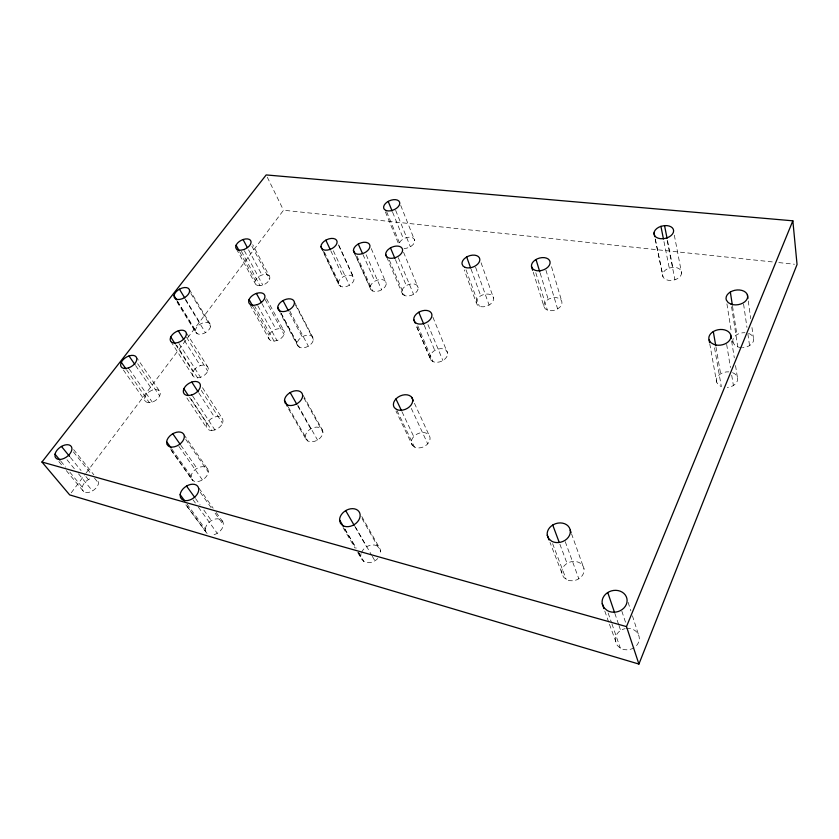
<?xml version="1.0" encoding="UTF-8"?>
<svg xmlns="http://www.w3.org/2000/svg" width="839" height="839" viewBox="0 0 839 839"><rect width="100%" height="100%" fill="white"/><g stroke="black" fill="none" stroke-linecap="round" stroke-linejoin="round"><path stroke-width="0.63" stroke-dasharray="4.2 3.15" d="M71.242 492.797L85.389 473.962M86.176 472.913L283.509 210.232L773.589 262.041M241.454 251.354L260.006 285.669L262.806 285.082A8.075 4.824 -27.4 0 0 269.151 275.716L252.728 244.694M274.049 341.127L277.027 340.54A8.547 5.391 -28.1 0 0 283.645 330.283A8.547 5.391 -28.1 0 0 270.504 332.863A8.547 5.391 -28.1 0 0 274.049 341.127L254.794 306.392M669.27 268.06L672.794 267.368A9.638 6.408 -12 0 1 680.597 275.863A9.638 6.408 -12 0 1 664.845 278.947A9.638 6.408 -12 0 1 669.27 268.06L663.701 240.248M197.574 377.854L200.5 377.298A8.631 5.37 -31.1 0 0 207.632 366.769A8.631 5.37 -31.1 0 0 194.69 369.244A8.631 5.37 -31.1 0 0 197.574 377.854L176.662 345.228M126.521 369.705L149.352 402.647L152.247 402.101A8.726 5.359 -32.9 0 0 159.725 391.373L136.988 358.096M211.785 430.48L214.878 429.925A9.103 5.936 -32.3 0 0 222.283 418.493A9.103 5.936 -32.3 0 0 208.628 420.937A9.103 5.936 -32.3 0 0 211.785 430.48L190.191 397.707M778.802 262.586L794.439 264.243M741.435 347.566A10.519 7.373 -7.9 0 1 737.754 346.843L734.849 345.165L733.034 342.574L732.636 339.994M543.924 306.424A9.292 6.282 -17.1 0 1 554.107 297.583A9.292 6.282 -17.1 0 1 561.281 305.281A9.292 6.282 -17.1 0 1 547.385 310.136L545.119 308.7L543.924 306.424L533.048 271.584M476.258 302.648A8.977 5.967 -20 0 1 486.4 294.07A8.977 5.967 -20 0 1 492.787 301.516A8.977 5.967 -20 0 1 479.342 306.245L477.276 304.851L476.258 302.648L464.229 269.917M402.531 294.195L404.388 295.517A8.621 5.548 -22.9 0 0 417.245 290.955A8.621 5.548 -22.9 0 0 411.718 283.865A8.621 5.548 -22.9 0 0 401.713 292.098L402.531 294.195L386.485 256.535M370.911 289.686L372.673 290.986A8.474 5.37 -23.9 0 0 385.29 286.487A8.474 5.37 -23.9 0 0 380.119 279.555A8.474 5.37 -23.9 0 0 370.177 287.63L370.911 289.686L354.687 253.682M339.008 285.145L340.676 286.403A8.338 5.191 -24.9 0 0 353.051 281.977A8.338 5.191 -24.9 0 0 348.227 275.202A8.338 5.191 -24.9 0 0 338.348 283.131L339.008 285.145L322.134 249.665M430.921 360.088L432.955 361.63A9.219 6.345 -22.6 0 0 446.736 356.837A9.219 6.345 -22.6 0 0 440.58 348.667A9.219 6.345 -22.6 0 0 429.988 357.697L430.921 360.088L416.207 325.532L429.988 357.697M297.719 345.815L299.376 347.241A8.684 5.59 -27.4 0 0 312.181 342.711A8.684 5.59 -27.4 0 0 307.514 335.16A8.684 5.59 -27.4 0 0 297.121 343.602L297.719 345.815L280.729 314.132M412.306 445.205L414.424 447.03A9.795 7.163 -25.2 0 0 429.558 440.989A9.795 7.163 -25.2 0 0 420.15 432.882A9.795 7.163 -25.2 0 0 412.306 445.205L396.018 411.141M561.868 573.415A11.327 9.512 -17.5 0 1 574.296 561.417A11.327 9.512 -17.5 0 1 583.304 573.813A11.327 9.512 -17.5 0 1 566.22 579.403L563.399 576.959L549.996 542.393M633.959 647.75A12.082 10.687 -11.2 0 1 620.357 648.159L617.221 645.39L609.051 623.199M195.781 332.37L197.165 333.702A8.285 4.992 -29.9 0 0 209.215 329.391A8.285 4.992 -29.9 0 0 205.607 322.333A8.285 4.992 -29.9 0 0 195.424 330.293L195.781 332.37L175.026 298.768M305.952 439.196L307.766 440.936A9.439 6.555 -29.6 0 0 321.673 436.133A9.439 6.555 -29.6 0 0 316.534 427.093A9.439 6.555 -29.6 0 0 305.291 436.574L305.952 439.196L286.424 405.268M357.697 552.492L361.682 559.246L363.832 561.459A10.55 8.159 -31.9 0 0 377.959 558.313M191.491 478.901L193.054 480.705A9.491 6.345 -34.4 0 0 206.709 475.996A9.491 6.345 -34.4 0 0 202.65 466.673A9.491 6.345 -34.4 0 0 191.093 476.206L191.491 478.901L169.95 448.582M185.88 504.889L207.432 533.961L186.027 504.805M58.856 461.576L62.17 465.582M66.312 470.595L83.711 491.644A9.365 5.863 -36.9 0 0 93.947 489.945A9.365 5.863 -36.9 0 0 98.436 480.59M60.796 461.177L65.746 467.187M69.878 472.2L82.274 487.228L82.4 489.871L83.711 491.644M67.005 459.741L75.227 469.798M78.509 473.825L92.479 490.92M70.434 457.475L81.047 470.543M85.945 476.573L88.399 479.593M73.433 451.938L91.304 474.129M94.545 478.167L98.614 483.212M73.622 449.589L93.874 474.811M187.003 503.998L205.314 529L205.765 531.947M193.085 499.866L195.351 503.001M198.382 507.176L217.28 533.3M195.571 498.597L200.091 504.868M203.856 510.102L211.386 520.558M199.021 488.246L213.179 508.193M216.158 512.388L222.859 521.837M170.768 449.326L193.054 480.705M200.217 492.252L211.407 507.994M215.141 513.237L223.352 524.774M171.817 449.012L191.093 476.206M123.406 369.999L145.095 400.874M178.875 446.338L202.409 479.939M180.846 445.299L196.955 468.382M129.196 368.992L152.247 402.101M185.755 439.384L208.261 472.032M183.909 434.592L207.831 469.358M135.614 365.563L152.53 390.135M137.648 363.707L159.683 395.84M186.898 398.001L207.118 428.53M189.635 397.466L206.897 423.643M192.634 396.018L214.878 429.925M709.763 343.78L716.6 382.102L718.404 384.86L721.341 386.653L714.188 345.741M198.874 392.998L214.49 417.067M170.81 341.442L193.18 376.176M201.276 390.366L222.503 423.286M175.624 344.598L193.033 371.74M202.493 387.681L222.22 418.409M178.969 343.539L200.5 377.298M184.465 340.592L200.28 365.626M186.531 337.278L207.789 371.121M186.405 332.852L207.579 366.695M177.386 301.033L195.424 330.293M177.092 301.159L197.165 333.702M185.377 298.967L200.584 323.927M185.534 300.005L205.429 332.663M189.236 289.308L210.19 324.179M190.904 293.545L210.579 326.245M344.892 528.99L356.156 548.119M358.809 552.618L361.682 559.246M344.63 528.853L355.883 547.972M358.536 552.471L363.832 561.459M343.109 527.762L355.044 548.003M355.379 526.976L371.656 555.198M372.306 556.32L374.918 560.84M354.824 526.452L366.57 546.797M288.249 406.988L307.766 440.936M361.808 516.541L379.731 548.318M362.081 518.649L380.675 551.548M297.625 404.838L317.53 440.045M297.876 406.16L310.713 428.844M250.085 304.903L269.424 339.575M303.246 395.463L322.228 429.631M303.928 398.074L322.931 432.242M253.43 307.336L268.973 335.285M257.835 305.774L277.027 340.54M261.904 303.508L276.01 329.276M239.828 252.004L255.297 280.52M265.176 299.617L284.096 334.478M236.441 248.984L255.675 284.369M266.55 298.736L283.582 330.209M244.327 250.735L262.806 285.082M248.554 249.833L261.988 274.972M281.18 313.272L299.376 347.241M280.761 313.062L297.121 343.602M251.889 246.205L269.529 279.481M289.581 313.041L302.145 336.838M289.77 310.954L308.343 346.182M294.416 301.883L312.727 337.163M295.611 305.218L313.356 339.365M267.295 177.207L283.509 210.232M323.183 251.218L338.348 283.131M397.057 410.596L414.424 447.03M324.389 252.078L340.676 286.403M402.059 411.886L413.742 436.595M330.828 250.819L343.036 276.849M333.335 250.788L349.412 285.229M411.32 408.415L427.722 443.852M338.62 244.81L353.397 276.901M338.757 245.607L354.089 278.905M414.445 403.265L429.075 435.221M356.984 256.115L372.673 290.986M356.051 256.294L370.177 287.63M362.941 254.5L374.813 281.233M366.171 254.804L381.64 289.801M371.258 248.617L386.265 283.341M389.359 260.184L404.388 295.517M417.759 325.857L432.955 361.63M395.431 259.66L406.307 285.575M424.272 325.375L434.78 350.44M427.942 324.63L442.877 360.539M398.294 257.688L413.585 294.332M385.363 211.816L398.808 244.411M403.569 252.245L418.158 287.746M386.653 211.764L400.077 244.38M432.934 317.247L447.638 353.229M392.631 212.277L403.433 238.842M395.672 210.379L410.365 246.75M400.738 205.44L414.76 240.636M552.618 543.63L566.22 579.403M559.896 544.228L567.059 563.42M466.012 269.833L479.342 306.245M565.245 541.679L578.837 578.784M471.067 269.12L480.726 295.831M571.527 533.772L583.986 568.674M475.598 267.263L489.095 305.039M604.793 611.054L608.632 621.982M481.093 262.775L493.542 298.16M608.149 613.005L611.516 622.706M611.935 623.912L620.357 648.159M614.83 613.319L618.574 624.321M618.983 625.548L620.65 630.446M621.856 611.232L625.894 623.408M628.096 602.308L630.855 610.886M632.428 615.795L639.119 636.633M535.796 272.759L547.385 310.136M540.211 273.22L548.234 299.387M545.937 270.137L557.61 308.909M551.517 266.739L561.889 301.82M655.322 239.199L662.632 274.5M655.186 239.031L663.009 276.87M667.55 240.793L672.794 267.368M667.183 240.499L674.944 279.775M674.325 235.161L681.614 273.262M715.961 346.937L720.628 373.827M726.658 344.409L730.444 367.524M731.713 375.232L733.391 385.5M731.639 341.106L734.303 357.844M735.53 365.563L737.376 377.151M726.92 303.865L731.409 332.254M732.531 306.245L736.904 334.688M731.566 306.791L737.754 346.843M743.585 304.075L746.951 327.43M747.885 333.922L749.563 345.595M748.262 301.033L750.727 318.694M751.964 327.535L753.38 337.624M149.352 402.647A8.726 5.359 -32.9 0 1 146.877 393.795A8.726 5.359 -32.9 0 1 159.725 391.373M82.274 487.228A9.365 5.863 -36.9 0 1 91.734 478.22M260.006 285.669A8.075 4.824 -27.4 0 1 256.776 278.307A8.075 4.824 -27.4 0 1 269.151 275.716M205.314 529A9.984 6.953 -36.1 0 1 215.057 519.068A9.984 6.953 -36.1 0 1 223.342 524.847A9.984 6.953 -36.1 0 1 213.62 534.789M399.532 242.66A8.254 5.086 -22.4 0 1 409.705 237.143A8.254 5.086 -22.4 0 1 414.246 242.932A8.254 5.086 -22.4 0 1 404.083 248.449M361.536 552.398A10.55 8.159 -31.9 0 1 374.456 545.035A10.55 8.159 -31.9 0 1 379.973 555.156M360.791 555.995A10.55 8.159 -31.9 0 1 361.106 553.593M732.562 372.652A10.729 7.761 -7.9 0 1 737.313 381.011A10.729 7.761 -7.9 0 1 727.277 387.45M716.6 382.102A10.729 7.761 -7.9 0 1 728.829 371.866M748.598 333.419A10.519 7.373 -7.9 0 1 753.212 341.662A10.519 7.373 -7.9 0 1 742.494 347.577M733.034 342.574A10.519 7.373 -7.9 0 1 744.927 332.716M626.345 628.453A12.082 10.687 -11.2 0 1 638.238 634.19A12.082 10.687 -11.2 0 1 635.731 646.397M615.438 641.426A12.082 10.687 -11.2 0 1 625.149 628.642"/><path stroke-width="1.26" d="M638.919 664.069L797.05 264.516L792.845 220.814L266.183 174.932L41.95 462.016L69.668 494.895L638.919 664.069L626.492 626.607L792.845 220.814M660.922 226.341L664.551 225.607A9.963 6.376 -12.7 0 1 672.542 233.976A9.963 6.376 -12.7 0 1 656.276 237.301A9.963 6.376 -12.7 0 1 660.922 226.341L663.45 238.989M41.95 462.016L626.492 626.607M55.017 454.161L55.091 456.804L56.381 458.566A9.68 5.821 -36.2 0 0 69.899 453.826A9.68 5.821 -36.2 0 0 67.068 444.691A9.68 5.821 -36.2 0 0 55.017 454.161L59.968 460.171M61.457 446.421L69.616 456.468M180.133 494.632L180.521 497.6L182.199 499.604A10.341 6.943 -35.3 0 0 197.008 494.507A10.341 6.943 -35.3 0 0 192.718 484.208A10.341 6.943 -35.3 0 0 180.133 494.632L184.706 500.883M186.531 486.054L194.816 497.548M166.625 441.692L166.971 444.397L168.545 446.191A9.816 6.313 -33.8 0 0 182.629 441.272A9.816 6.313 -33.8 0 0 178.665 431.959A9.816 6.313 -33.8 0 0 166.625 441.692L171.072 447.974M121.309 362.249L125.777 368.636M172.792 433.753L180.112 444.251M128.996 355.956L134.88 364.504M709.081 339.942L710.937 342.69L713.968 344.462A11.127 7.792 -9 0 0 730.423 338.841A11.127 7.792 -9 0 0 720.302 329.486A11.127 7.792 -9 0 0 709.081 339.942L709.532 342.501M183.877 388.74L188.198 395.284M191.774 382.06L198.161 391.907M170.747 337.005L174.932 343.518M178.277 330.797L183.783 339.501M174.04 295.622L174.355 297.688L175.75 298.988A8.537 4.929 -29.6 0 0 188.135 294.51A8.537 4.929 -29.6 0 0 184.601 287.536A8.537 4.929 -29.6 0 0 174.04 295.622L176.714 299.953M179.431 289.203L184.716 297.887M339.585 519.991L340.456 523.263L342.637 525.487A10.959 8.201 -31.2 0 0 358.809 520.033A10.959 8.201 -31.2 0 0 352.485 508.654A10.959 8.201 -31.2 0 0 339.585 519.991L343.56 526.745M345.689 510.626L354.173 525.319M284.484 400.381L285.113 403.003L286.948 404.734A9.764 6.534 -29.2 0 0 301.306 399.721A9.764 6.534 -29.2 0 0 296.188 390.712A9.764 6.534 -29.2 0 0 284.484 400.381L287.735 406.034M290.179 392.547L296.597 403.895M249.078 299.513L252.812 306.225M256.388 293.419L261.296 302.386M236.126 245.166L239.209 250.861M531.496 266.603L532.713 268.858L535.03 270.273A9.596 6.251 -17.5 0 0 549.377 265.208A9.596 6.251 -17.5 0 0 542.067 257.615A9.596 6.251 -17.5 0 0 531.496 266.603L532.66 270.336M243.058 239.545L247.327 247.547M277.73 307.399L278.296 309.612L279.974 311.017A8.956 5.537 -27.2 0 0 293.168 306.298A8.956 5.537 -27.2 0 0 288.522 298.831A8.956 5.537 -27.2 0 0 277.73 307.399L280.153 311.93M282.995 300.582L288.385 310.776M320.938 246.488L321.578 248.48L323.267 249.718A8.589 5.128 -24.9 0 0 335.999 245.124A8.589 5.128 -24.9 0 0 331.174 238.444A8.589 5.128 -24.9 0 0 320.938 246.488L322.616 250.032M395.945 398.945L401.503 410.711M325.836 240.164L330.272 249.634M411.739 397.35L413.365 400.895M602.245 603.765L604.059 607.793L607.3 610.582A12.606 10.855 -13.1 0 0 626.314 604.447A12.606 10.855 -13.1 0 0 615.826 590.331A12.606 10.855 -13.1 0 0 602.245 603.765L603.944 608.621M353.439 250.494L354.163 252.529L355.935 253.787A8.736 5.317 -23.9 0 0 368.929 249.12A8.736 5.317 -23.9 0 0 363.738 242.293A8.736 5.317 -23.9 0 0 353.439 250.494L355.002 253.976M358.284 244.034L362.417 253.336M547.259 535.23L548.811 538.806L551.705 541.249A11.798 9.607 -18.2 0 0 569.482 535.387A11.798 9.607 -18.2 0 0 560.263 522.917A11.798 9.607 -18.2 0 0 547.259 535.23L549.084 540.001M413.753 319.575L414.686 321.956L416.752 323.476A9.523 6.313 -22.7 0 0 430.973 318.463A9.523 6.313 -22.7 0 0 424.754 310.388A9.523 6.313 -22.7 0 0 413.753 319.575L415.274 323.141M385.678 254.458L386.485 256.535L388.363 257.825A8.893 5.495 -22.9 0 0 401.608 253.084A8.893 5.495 -22.9 0 0 396.05 246.1A8.893 5.495 -22.9 0 0 385.678 254.458L386.674 256.807M390.481 247.883L394.928 258.485M418.776 312.244L423.768 324.179M388.205 201.412L392.138 211.071M552.733 525.025L559.005 541.826M466.673 256.975L470.627 267.903M570.237 530.154L571.097 532.566M607.761 592.523L614.41 612.092M536.006 259.513L539.823 271.972M654.021 232.885L654.808 236.671M664.551 225.607L667.047 238.255M713.297 331.573L715.74 345.658M730.622 334.667L731.23 338.537M730.339 292.024L732.332 304.945M747.381 294.73L747.906 298.516M243.709 249.592L240.835 250.211A8.306 4.761 -27.2 0 1 237.668 242.943A8.306 4.761 -27.2 0 1 250.358 240.174A8.306 4.761 -27.2 0 1 243.709 249.592M257.216 304.651L254.175 305.27A8.81 5.338 -27.9 0 1 250.693 297.079A8.81 5.338 -27.9 0 1 264.18 294.311A8.81 5.338 -27.9 0 1 257.216 304.651M178.277 342.459L175.267 343.057A8.904 5.317 -30.7 0 1 172.498 334.499A8.904 5.317 -30.7 0 1 185.776 331.835A8.904 5.317 -30.7 0 1 178.277 342.459M128.451 367.922L125.472 368.51A8.998 5.307 -32.4 0 1 123.144 359.69A8.998 5.307 -32.4 0 1 136.317 357.099A8.998 5.307 -32.4 0 1 128.451 367.922M191.921 394.928L188.744 395.526A9.397 5.894 -31.8 0 1 185.702 386.013A9.397 5.894 -31.8 0 1 199.734 383.371A9.397 5.894 -31.8 0 1 191.921 394.928M731.168 304.211L728.168 302.575L726.312 299.995A10.907 7.383 -8.9 0 1 737.187 289.958A10.907 7.383 -8.9 0 1 747.234 298.674A10.907 7.383 -8.9 0 1 731.168 304.211M386.16 210.547L384.377 209.404A8.505 5.024 -22.5 0 1 391.341 200.102A8.505 5.024 -22.5 0 1 399.27 205.198A8.505 5.024 -22.5 0 1 386.16 210.547M465.121 267.4L463.023 266.036L462.006 263.855A9.271 5.925 -20.3 0 1 472.514 255.14A9.271 5.925 -20.3 0 1 478.985 262.481A9.271 5.925 -20.3 0 1 465.121 267.4M396.49 409.422L394.34 407.618A10.141 7.163 -25.1 0 1 402.584 395.117A10.141 7.163 -25.1 0 1 412.159 403.15A10.141 7.163 -25.1 0 1 396.49 409.422"/></g></svg>
